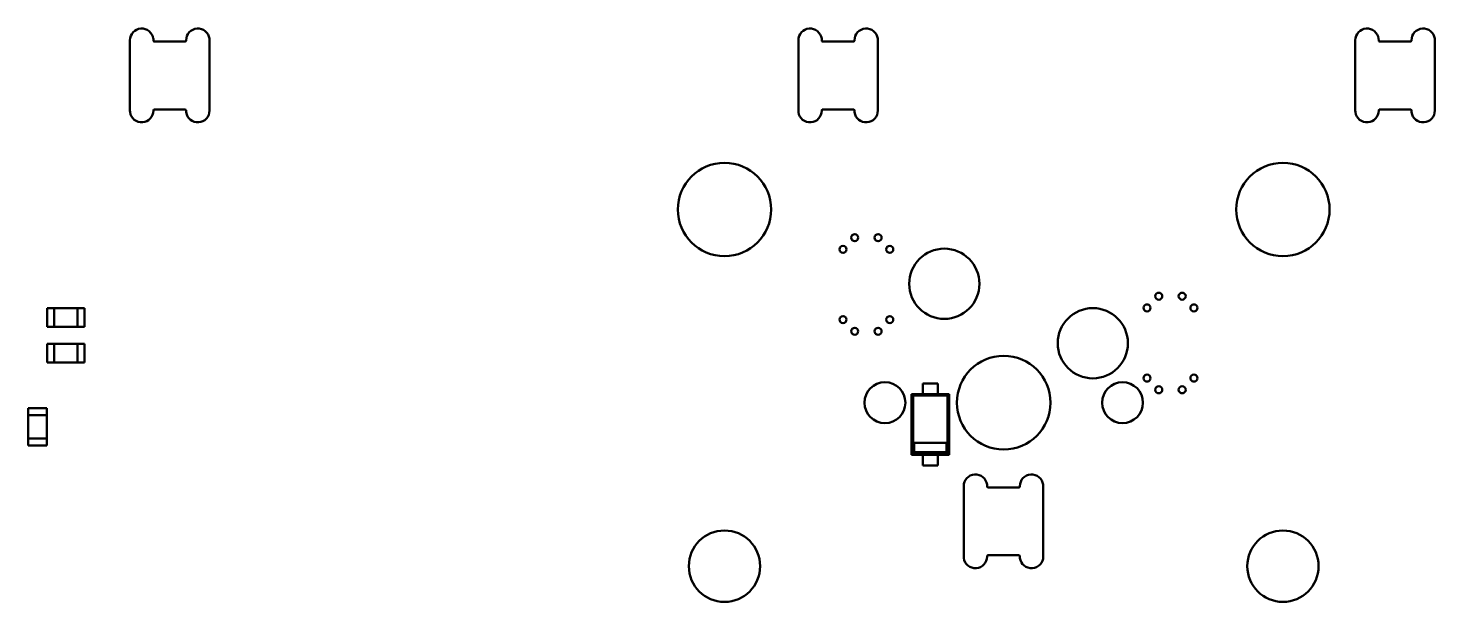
# Model space of a CAD drawing. Header units: millimetres. Extents: x 43 to 387, y 137 to 261.
# Drawn here: x 82.5 to 142.7, y 176.5 to 201 of the extents above; entities that cross this region are included whole.
import ezdxf

# ---------------------------------------------------------------- set-up
doc = ezdxf.new("R2010")
doc.units = ezdxf.units.MM
doc.header["$LTSCALE"] = 0.75
doc.layers.add('Visible', color=7, linetype='Continuous', lineweight=50)

msp = doc.modelspace()

# ---------------------------------------------------------------- linework, layer by layer
at = {"layer": 'Visible', "extrusion": (0, 0, -1)}
for p, q in [((86.882, 197.498), (86.882, 200.498)), ((87.88, 200.57), (87.882, 200.498)), ((87.912, 200.45), (87.932, 200.448)), ((87.932, 200.448), (89.232, 200.448)), ((89.28, 200.478), (89.282, 200.498)), ((90.28, 200.57), (90.282, 200.498)), ((90.282, 200.498), (90.282, 197.498)), ((115.457, 197.498), (115.457, 200.498)), ((116.454, 200.57), (116.457, 200.498)), ((116.487, 200.45), (116.507, 200.448)), ((116.507, 200.448), (117.807, 200.448)), ((117.855, 200.478), (117.857, 200.498)), ((118.854, 200.57), (118.857, 200.498)), ((118.857, 200.498), (118.857, 197.498)), ((139.27, 197.498), (139.27, 200.498)), ((140.267, 200.57), (140.27, 200.498)), ((140.3, 200.45), (140.32, 200.448)), ((140.32, 200.448), (141.62, 200.448)), ((141.668, 200.478), (141.67, 200.498)), ((142.667, 200.57), (142.67, 200.498)), ((142.67, 200.498), (142.67, 197.498)), ((86.885, 197.427), (86.882, 197.498)), ((87.884, 197.518), (87.882, 197.498)), ((89.232, 197.548), (87.932, 197.548)), ((89.285, 197.427), (89.282, 197.498)), ((115.459, 197.427), (115.457, 197.498)), ((116.459, 197.518), (116.457, 197.498)), ((117.807, 197.548), (116.507, 197.548)), ((117.827, 197.546), (117.807, 197.548)), ((117.859, 197.427), (117.857, 197.498)), ((139.272, 197.427), (139.27, 197.498)), ((140.272, 197.518), (140.27, 197.498)), ((141.62, 197.548), (140.32, 197.548)), ((141.64, 197.546), (141.62, 197.548)), ((141.672, 197.427), (141.67, 197.498)), ((83.387, 189.058), (83.342, 189.058)), ((83.342, 189.058), (83.342, 188.258)), ((83.597, 189.058), (83.387, 189.058)), ((83.597, 189.058), (83.642, 189.058)), ((84.642, 189.058), (83.642, 189.058)), ((83.642, 189.058), (83.642, 188.258)), ((84.687, 189.058), (84.642, 189.058)), ((84.642, 189.058), (84.642, 188.258)), ((84.897, 189.058), (84.687, 189.058)), ((84.897, 189.058), (84.942, 189.058)), ((84.942, 189.058), (84.942, 188.258)), ((83.387, 188.258), (83.342, 188.258)), ((83.597, 188.258), (83.387, 188.258)), ((83.597, 188.258), (83.642, 188.258)), ((84.642, 188.258), (83.642, 188.258)), ((84.687, 188.258), (84.642, 188.258)), ((84.897, 188.258), (84.687, 188.258)), ((84.897, 188.258), (84.942, 188.258)), ((83.342, 186.728), (83.342, 187.528)), ((83.387, 187.528), (83.342, 187.528)), ((83.387, 187.528), (83.597, 187.528)), ((83.597, 187.528), (83.642, 187.528)), ((83.642, 186.728), (83.642, 187.528)), ((83.642, 187.528), (84.642, 187.528)), ((84.687, 187.528), (84.642, 187.528)), ((84.642, 186.728), (84.642, 187.528)), ((84.687, 187.528), (84.897, 187.528)), ((84.897, 187.528), (84.942, 187.528)), ((84.942, 186.728), (84.942, 187.528)), ((83.387, 186.728), (83.342, 186.728)), ((83.387, 186.728), (83.597, 186.728)), ((83.597, 186.728), (83.642, 186.728)), ((83.642, 186.728), (84.642, 186.728)), ((84.687, 186.728), (84.642, 186.728)), ((84.687, 186.728), (84.897, 186.728)), ((84.897, 186.728), (84.942, 186.728)), ((120.774, 185.386), (120.299, 185.386)), ((120.299, 185.386), (120.362, 185.323)), ((120.299, 185.386), (120.299, 182.786)), ((121.836, 185.323), (120.362, 185.323)), ((120.362, 185.323), (120.362, 182.849)), ((121.424, 185.836), (120.774, 185.836)), ((120.774, 185.386), (120.774, 185.836)), ((121.424, 185.386), (120.774, 185.386)), ((121.424, 185.386), (121.424, 185.836)), ((121.899, 185.386), (121.424, 185.386)), ((121.899, 185.386), (121.836, 185.323)), ((121.836, 182.849), (121.836, 185.323)), ((121.899, 182.786), (121.899, 185.386)), ((82.527, 184.788), (83.327, 184.788)), ((82.527, 184.743), (82.527, 184.788)), ((82.527, 184.743), (82.527, 184.533)), ((83.327, 184.743), (83.327, 184.788)), ((83.327, 184.743), (83.327, 184.533)), ((82.527, 184.533), (82.527, 184.488)), ((82.527, 184.488), (82.527, 183.488)), ((82.527, 184.488), (83.327, 184.488)), ((83.327, 184.533), (83.327, 184.488)), ((83.327, 184.488), (83.327, 183.488)), ((82.527, 183.443), (82.527, 183.488)), ((82.527, 183.488), (83.327, 183.488)), ((82.527, 183.443), (82.527, 183.233)), ((83.327, 183.443), (83.327, 183.488)), ((83.327, 183.443), (83.327, 183.233)), ((82.527, 183.233), (82.527, 183.188)), ((82.527, 183.188), (83.327, 183.188)), ((83.327, 183.233), (83.327, 183.188)), ((120.299, 182.786), (120.362, 182.849)), ((120.362, 182.849), (121.836, 182.849)), ((120.412, 183.299), (121.786, 183.299)), ((120.412, 182.899), (120.412, 183.299)), ((120.412, 182.899), (121.786, 182.899)), ((121.786, 182.899), (121.786, 183.299)), ((121.899, 182.786), (121.836, 182.849)), ((120.299, 182.786), (120.774, 182.786)), ((120.774, 182.786), (121.424, 182.786)), ((120.774, 182.786), (120.774, 182.336)), ((120.774, 182.336), (121.424, 182.336)), ((121.424, 182.786), (121.899, 182.786)), ((121.424, 182.786), (121.424, 182.336)), ((122.527, 178.448), (122.527, 181.448)), ((123.524, 181.52), (123.527, 181.448)), ((123.557, 181.4), (123.577, 181.398)), ((123.577, 181.398), (124.877, 181.398)), ((124.925, 181.428), (124.927, 181.448)), ((125.924, 181.52), (125.927, 181.448)), ((125.927, 181.448), (125.927, 178.448)), ((122.529, 178.377), (122.527, 178.448)), ((123.529, 178.468), (123.527, 178.448)), ((124.877, 178.498), (123.577, 178.498)), ((124.897, 178.496), (124.877, 178.498)), ((124.929, 178.377), (124.927, 178.448))]:
    msp.add_line(p, q, dxfattribs=at)
at = {"layer": 'Visible'}
for centre, radius in [((112.299, 193.273), 1.994), ((136.175, 193.273), 1.994), ((117.867, 192.068), 0.15), ((118.867, 192.068), 0.15), ((117.367, 191.568), 0.15), ((119.367, 191.568), 0.15), ((121.697, 190.098), 1.5), ((130.867, 189.568), 0.15), ((131.867, 189.568), 0.15), ((128.047, 187.558), 1.5), ((130.367, 189.068), 0.15), ((132.367, 189.068), 0.15), ((117.367, 188.568), 0.15), ((119.367, 188.568), 0.15), ((117.867, 188.068), 0.15), ((118.867, 188.068), 0.15), ((124.237, 185.018), 2), ((119.157, 185.018), 0.875), ((129.317, 185.018), 0.875), ((130.367, 186.068), 0.15), ((132.367, 186.068), 0.15), ((130.867, 185.568), 0.15), ((131.867, 185.568), 0.15), ((112.299, 178.033), 1.524), ((136.175, 178.033), 1.524)]:
    msp.add_circle(centre, radius, dxfattribs=at)
at = {"layer": 'Visible', "extrusion": (0, 0, -1)}
for centre, start, end in [((-87.383, 200.5), 359.83164, 171.96556), ((-89.783, 200.5), 359.83164, 171.96556), ((-115.958, 200.5), 359.83164, 171.96556), ((-118.358, 200.5), 359.83164, 171.96556), ((-139.771, 200.5), 359.83164, 171.96556), ((-142.171, 200.5), 359.83164, 171.96556), ((-87.381, 197.497), 179.83164, 351.96556), ((-89.781, 197.497), 179.83164, 351.96556), ((-115.956, 197.497), 179.83164, 351.96556), ((-118.356, 197.497), 179.83164, 351.96556), ((-139.769, 197.497), 179.83164, 351.96556), ((-142.169, 197.497), 179.83164, 351.96556), ((-123.028, 181.45), 359.83164, 171.96556), ((-125.428, 181.45), 359.83164, 171.96556), ((-123.025, 178.447), 179.83164, 351.96556), ((-125.425, 178.447), 179.83164, 351.96556)]:
    msp.add_arc(centre, 0.501, start, end, dxfattribs=at)
at = {"layer": 'Visible'}
for centre, radius, start, end in [((87.929, 200.494), 0.0465, 174.46358, 249.57695), ((89.237, 200.495), 0.0465, 264.46358, 339.57695), ((116.503, 200.494), 0.0465, 174.46358, 249.57695), ((117.811, 200.495), 0.0465, 264.46358, 339.57695), ((140.316, 200.494), 0.0465, 174.46358, 249.57695), ((141.624, 200.495), 0.0465, 264.46358, 339.57695), ((87.928, 197.502), 0.0465, 84.46358, 159.57695), ((89.232, 197.498), 0.05, 0.00133, 89.99867), ((116.502, 197.502), 0.0465, 84.46358, 159.57695), ((117.81, 197.503), 0.0465, 354.46358, 69.57695), ((140.315, 197.502), 0.0465, 84.46358, 159.57695), ((141.623, 197.503), 0.0465, 354.46358, 69.57695), ((123.573, 181.444), 0.0465, 174.46358, 249.57695), ((124.881, 181.445), 0.0465, 264.46358, 339.57695), ((123.572, 178.452), 0.0465, 84.46358, 159.57695), ((124.88, 178.453), 0.0465, 354.46358, 69.57695)]:
    msp.add_arc(centre, radius, start, end, dxfattribs=at)

doc.saveas('drawing.dxf')
